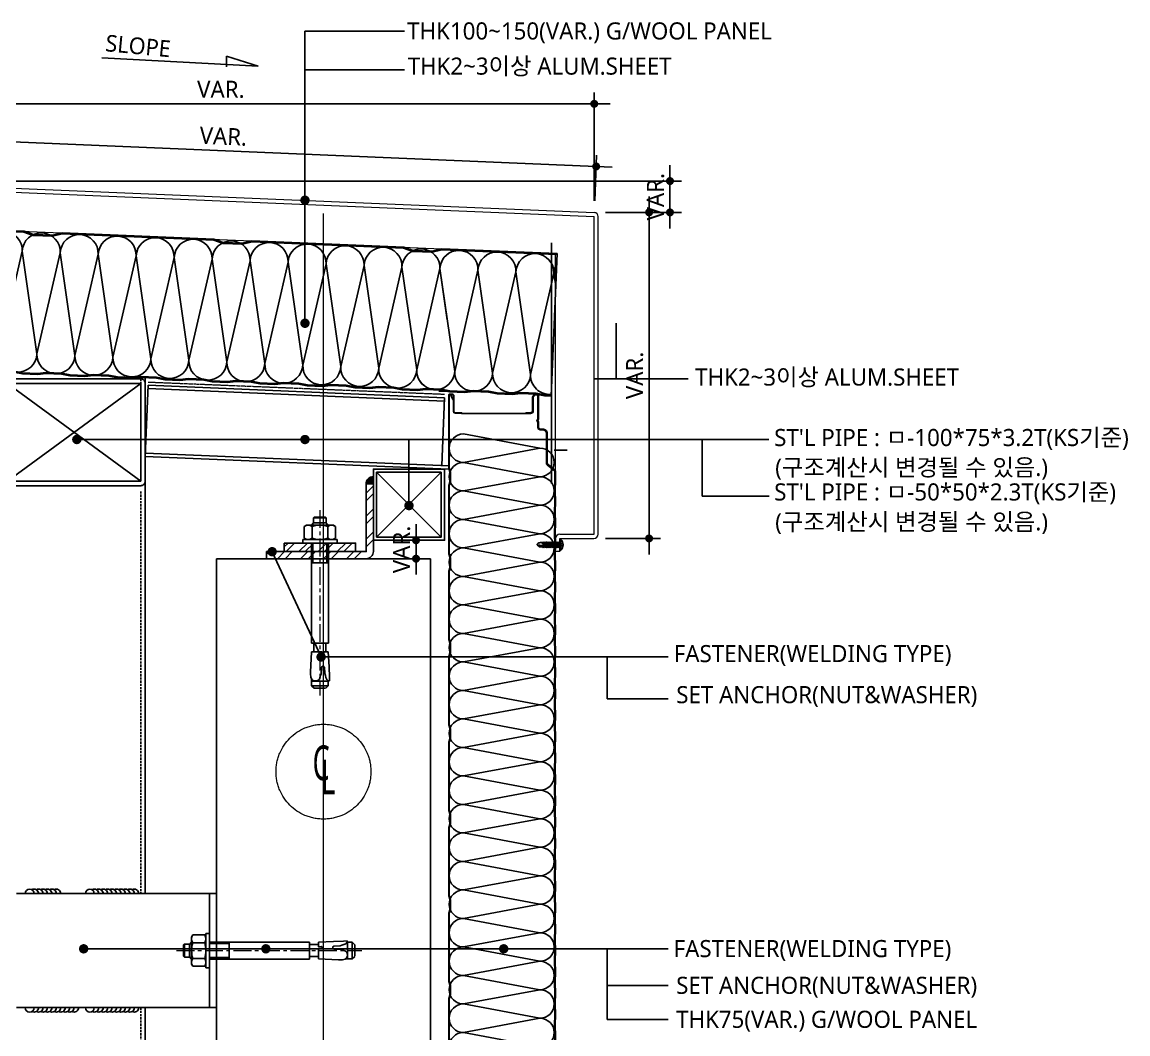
# Model space of a CAD drawing. Header units: millimetres. Extents: x -1365 to 31821, y 84 to 2865.
# Drawn here: x 12092 to 12867, y 1555 to 2265 of the extents above; entities that cross this region are included whole.
import ezdxf
from ezdxf.enums import TextEntityAlignment as Align

# ---------------------------------------------------------------- set-up
doc = ezdxf.new("R2010")
doc.units = ezdxf.units.MM
doc.header["$LTSCALE"] = 10
for name, pattern in [('$0$A-535 부분 상세도-25-1$0$HIDDEN', [0.375, 0.25, -0.125]), ('$0$HIDDENX2', [0.75, 0.5, -0.25]), ('CENTER', [2, 1.25, -0.25, 0.25, -0.25])]:
    doc.linetypes.add(name, pattern=pattern)
doc.layers.get('DEFPOINTS').update_dxf_attribs({"color": 137})
doc.layers.add('$0$ELE-4', color=4, linetype='Continuous', lineweight=15)
doc.layers.add('CENTER', color=1, linetype='CENTER', lineweight=9)
for name, color, linetype in [('$0$FIN-5', 5, 'Continuous'), ('0pipe', 7, 'Continuous'), ('DIM', 7, 'Continuous'), ('FASTENER', 1, 'Continuous'), ('SYM-LEAD', 6, 'Continuous'), ('TEXT', 3, 'Continuous'), ('볼트', 1, 'Continuous'), ('샌드위치판넬', 7, 'Continuous')]:
    doc.layers.add(name, color=color, linetype=linetype)
doc.styles.add('$0$돋움', font='malgun.ttf')
doc.styles.add('form$0$맑은고딕', font='malgun.ttf')
doc.styles.add('맑은고딕', font='malgun.ttf')
doc.styles.add('스타일1', font='malgun.ttf')
doc.dimstyles.new('GAUN-8', dxfattribs={"dimscale": 8, "dimtxt": 1.5, "dimasz": 0.7, "dimexe": 1, "dimexo": 1, "dimgap": 0.5, "dimtad": 1, "dimdec": 0, "dimzin": 1, "dimdsep": 46, "dimlunit": 6, "dimtxsty": '맑은고딕', "dimblk": 'CJDOT', "dimcen": 0.09, "dimdle": 1, "dimclrd": 256, "dimclre": 256, "dimclrt": 3, "dimadec": 0, "dimazin": 0, "dimtfac": 1, "dimtdec": 0, "dimtix": 1, "dimtmove": 2, "dimatfit": 3, "dimfxl": 1, "dimtolj": 1, "dimtzin": 1, "dimarcsym": 0})

# ---------------------------------------------------------------- blocks, each defined once
blk = doc.blocks.new('$0$F_50X50')
at = {"layer": '0pipe', "color": 1}
for p, q in [((47.7, 2.3), (2.3, 47.7)), ((2.3, 2.3), (47.7, 47.7))]:
    blk.add_line(p, q, dxfattribs=at)
at = {"layer": '0pipe', "color": 24}
for points in [[(0, 50), (50, 50), (50, 0), (0, 0)], [(2.3, 47.7), (47.7, 47.7), (47.7, 2.3), (2.3, 2.3)]]:
    blk.add_lwpolyline(points, close=True, dxfattribs=at)
blk = doc.blocks.new('CJDOT')
blk.add_line((-2, 0), (2, 0))
at = {"const_width": 0.5}
blk.add_lwpolyline([(-0.25, 0, 1), (0.25, 0, 1)], format="xyb", close=True, dxfattribs=at)
blk = doc.blocks.new('*D205')
at = {"layer": 'DEFPOINTS', "color": 0, "transparency": 16777216}
for p in [(12492.98, 2208.01), (11968.98, 2153.83), (12492.98, 2131.84)]:
    blk.add_point(p, dxfattribs=at)
at = {"layer": 'DIM', "lineweight": -2, "transparency": 16777216}
for p, q in [((11968.98, 2161.83), (11968.98, 2216.01)), ((12492.98, 2139.84), (12492.98, 2216.01)), ((11974.58, 2208.01), (12487.38, 2208.01))]:
    blk.add_line(p, q, dxfattribs=at)
at = {"layer": 'DIM', "lineweight": -2, "transparency": 16777216, "xscale": 5.6, "yscale": 5.6, "zscale": 5.6, "rotation": 180}
blk.add_blockref('CJDOT', (11968.98, 2208.01), dxfattribs=at)
at = {"layer": 'DIM', "lineweight": -2, "transparency": 16777216, "xscale": 5.6, "yscale": 5.6, "zscale": 5.6}
blk.add_blockref('CJDOT', (12492.98, 2208.01), dxfattribs=at)
at = {"layer": 'DIM', "color": 3, "transparency": 16777216, "insert": (12230.98, 2218.1), "char_height": 12, "attachment_point": 5, "style": '맑은고딕'}
blk.add_mtext('\\A1;VAR.', dxfattribs=at)
blk = doc.blocks.new('*D103')
at = {"layer": 'DEFPOINTS', "color": 0, "transparency": 16777216}
for p in [(12492.98, 2131.84), (12531.46, 2131.84), (12492.76, 1903.06)]:
    blk.add_point(p, dxfattribs=at)
at = {"layer": 'DIM', "lineweight": -2, "transparency": 16777216}
for p, q in [((12500.98, 2131.84), (12539.46, 2131.84)), ((12531.46, 1908.66), (12531.46, 2126.24)), ((12500.76, 1903.06), (12539.46, 1903.06))]:
    blk.add_line(p, q, dxfattribs=at)
at = {"layer": 'DIM', "lineweight": -2, "transparency": 16777216, "xscale": 5.6, "yscale": 5.6, "zscale": 5.6}
for p, rotation in [((12531.46, 2131.84), 90), ((12531.46, 1903.06), 270)]:
    blk.add_blockref('CJDOT', p, dxfattribs=dict(at, rotation=rotation))
at = {"layer": 'DIM', "color": 3, "transparency": 16777216, "insert": (12521.37, 2017.45), "char_height": 12, "attachment_point": 5, "rotation": 90, "style": '맑은고딕'}
blk.add_mtext('\\A1;VAR.', dxfattribs=at)
blk = doc.blocks.new('*D206')
at = {"layer": 'DEFPOINTS', "color": 0, "transparency": 16777216}
for p in [(11968.98, 2153.83), (12492.98, 2131.84), (12546.12, 2131.84)]:
    blk.add_point(p, dxfattribs=at)
at = {"layer": 'DIM', "lineweight": -2, "transparency": 16777216}
for p, q in [((12546.12, 2159.43), (12546.12, 2165.03)), ((11976.98, 2153.83), (12554.12, 2153.83)), ((12546.12, 2153.83), (12546.12, 2131.84)), ((12500.98, 2131.84), (12554.12, 2131.84)), ((12546.12, 2126.24), (12546.12, 2120.64))]:
    blk.add_line(p, q, dxfattribs=at)
at = {"layer": 'DIM', "lineweight": -2, "transparency": 16777216, "xscale": 5.6, "yscale": 5.6, "zscale": 5.6}
for p, rotation in [((12546.12, 2153.83), 270), ((12546.12, 2131.84), 90)]:
    blk.add_blockref('CJDOT', p, dxfattribs=dict(at, rotation=rotation))
at = {"layer": 'DIM', "color": 3, "transparency": 16777216, "insert": (12536.03, 2142.83), "char_height": 12, "attachment_point": 5, "rotation": 90, "style": '맑은고딕'}
blk.add_mtext('\\A1;VAR.', dxfattribs=at)
blk = doc.blocks.new('M12 SET ANCHOR')
at = {"layer": 'CENTER', "color": 9}
blk.add_line((-1789.84, 259.08, 0), (-1659.84, 259.08, 0), dxfattribs=at)
at = {"layer": 'FASTENER', "color": 9, "linetype": 'Continuous'}
for p, q in [((-1779.23, 265.08, 0), (-1780.84, 263.47, 0)), ((-1780.3, 264.01, 0), (-1779.23, 264.01, 0)), ((-1779.23, 268.58, 0), (-1778.38, 270.05, 0)), ((-1779.23, 249.58, 0), (-1779.23, 268.58, 0)), ((-1770.08, 270.05, 0), (-1778.38, 270.05, 0)), ((-1770.08, 264.57, 0), (-1778.38, 264.57, 0)), ((-1769.23, 268.58, 0), (-1770.08, 270.05, 0)), ((-1769.23, 247.08, 0), (-1769.23, 271.08, 0)), ((-1766.73, 271.08, 0), (-1769.23, 271.08, 0)), ((-1766.73, 247.08, 0), (-1766.73, 271.08, 0)), ((-1696.44, 265.08, 0), (-1766.73, 265.08, 0)), ((-1766.73, 264.01, 0), (-1752.84, 264.01, 0)), ((-1752.84, 265.08, 0), (-1752.84, 253.08, 0)), ((-1696.44, 265.08, 0), (-1696.44, 253.08, 0)), ((-1676.11, 265.62, 0), (-1690.29, 264.88, 0)), ((-1690.29, 257.58, 0), (-1690.29, 264.88, 0)), ((-1672.48, 265.36, 0), (-1671.46, 264.99, 0)), ((-1671.46, 264.99, 0), (-1670.59, 264.26, 0)), ((-1666.59, 264.93, 0), (-1671.36, 264.93, 0)), ((-1670.59, 264.26, 0), (-1670.07, 263.28, 0)), ((-1669.84, 264.93, 0), (-1669.84, 253.23, 0)), ((-1664.84, 263.18, 0), (-1666.59, 264.93, 0)), ((-1666.59, 253.23, 0), (-1666.59, 264.93, 0)), ((-1784.84, 263.08, 0), (-1784.34, 263.58, 0)), ((-1784.84, 263.08, 0), (-1784.84, 255.08, 0)), ((-1784.34, 263.58, 0), (-1780.84, 263.58, 0)), ((-1784.34, 254.58, 0), (-1784.34, 263.58, 0)), ((-1780.84, 263.47, 0), (-1780.84, 254.69, 0)), ((-1690.29, 263.3, 0), (-1695.99, 263.3, 0)), ((-1688.33, 257.69, 0), (-1690.29, 257.58, 0)), ((-1690.29, 256.36, 0), (-1690.29, 253.2, 0)), ((-1688.33, 256.26, 0), (-1690.29, 256.36, 0)), ((-1674.8, 258.28, 0), (-1679.27, 258.05, 0)), ((-1673.84, 258.57, 0), (-1674.8, 258.28, 0)), ((-1672.86, 258.84, 0), (-1673.84, 258.57, 0)), ((-1671.22, 259.45, 0), (-1672.86, 258.84, 0)), ((-1670.24, 260.48, 0), (-1671.22, 259.45, 0)), ((-1669.93, 262.17, 0), (-1670.24, 260.48, 0)), ((-1670.07, 263.28, 0), (-1669.93, 262.17, 0)), ((-1664.84, 263.08, 0), (-1664.84, 255.08, 0)), ((-1784.34, 254.58, 0), (-1784.84, 255.08, 0)), ((-1784.34, 254.58, 0), (-1780.84, 254.58, 0)), ((-1779.23, 253.08, 0), (-1780.84, 254.69, 0)), ((-1780.3, 254.15, 0), (-1779.23, 254.15, 0)), ((-1779.23, 249.58, 0), (-1778.38, 248.11, 0)), ((-1770.08, 253.6, 0), (-1778.38, 253.6, 0)), ((-1769.23, 249.58, 0), (-1770.08, 248.11, 0)), ((-1766.73, 254.15, 0), (-1752.84, 254.15, 0)), ((-1696.44, 253.08, 0), (-1766.73, 253.08, 0)), ((-1690.29, 254.87, 0), (-1695.99, 254.87, 0)), ((-1679.74, 252.69, 0), (-1690.29, 253.17, 0)), ((-1672.64, 252.36, 0), (-1679.74, 252.69, 0)), ((-1675.09, 255.67, 0), (-1679.49, 255.9, 0)), ((-1673.74, 255.24, 0), (-1675.09, 255.67, 0)), ((-1672.34, 254.81, 0), (-1673.74, 255.24, 0)), ((-1670.13, 252.24, 0), (-1672.64, 252.36, 0)), ((-1671.01, 254.23, 0), (-1672.34, 254.81, 0)), ((-1670.08, 253.19, 0), (-1671.01, 254.23, 0)), ((-1670.08, 253.19, 0), (-1670.13, 252.24, 0)), ((-1666.59, 253.23, 0), (-1670.1, 253.23, 0)), ((-1666.59, 253.23, 0), (-1664.84, 254.99, 0)), ((-1770.08, 248.11, 0), (-1778.38, 248.11, 0)), ((-1766.73, 247.08, 0), (-1769.23, 247.08, 0))]:
    blk.add_line(p, q, dxfattribs=at)
for centre, radius, start, end in [((-1774.38, 267.31, 0), 4.85, 145.56153, 214.43847), ((-1761.1, 259.08, 0), 18.13, 162.38303, 197.61697), ((-1774.08, 267.31, 0), 4.85, 325.56153, 34.43847), ((-1787.36, 259.08, 0), 18.13, 342.38303, 17.61697), ((-1675.35, 251.02, 0), 14.62, 78.70072, 92.99999), ((-1695.99, 263.75, 0), 0.449, 180, 270), ((-1688.44, 256.97, 0), 0.723, 278.59794, 81.40206), ((-1679.15, 256.95, 0), 1.11, 96.12525, 252.14817), ((-1774.38, 250.85, 0), 4.85, 145.56153, 214.43847), ((-1774.08, 250.85, 0), 4.85, 325.56153, 34.43847), ((-1695.99, 254.42, 0), 0.449, 90, 180)]:
    blk.add_arc(centre, radius, start, end, dxfattribs=at)
blk = doc.blocks.new('A$C24661F1F')
at = {"layer": 'CENTER', "ltscale": 100}
h = blk.add_hatch(dxfattribs=at)
h.set_pattern_fill('ANSI32', color=24)
h.set_pattern_definition([(45, (-415037.268, -288435.347), (-6.73519209, 6.73519209), []), (45, (-415032.778, -288435.347), (-6.73519209, 6.73519209), [])])
h.paths.add_polyline_path([(-25, 13.89), (25, 13.89), (25, 7.89), (-25, 7.89)])
at = {"color": 4, "linetype": 'Continuous'}
blk.add_lwpolyline([(-25, 13.89), (25, 13.89), (25, 7.89), (-25, 7.89)], close=True, dxfattribs=at)
at = {"color": 8, "xscale": -1, "rotation": 90}
blk.add_blockref('M12 SET ANCHOR', (259.08, -1752.84, 0), dxfattribs=at)
blk = doc.blocks.new('POT')
at = {"layer": 'TEXT', "color": 1, "const_width": 0.75}
blk.add_lwpolyline([(-0.375, 0, 1), (0.375, 0, 1)], format="xyb", close=True, dxfattribs=at)
blk = doc.blocks.new('A$C579F2802')
at = {"layer": '$0$FIN-5', "color": 24}
blk.add_lwpolyline([(46.8, -37.5), (-46.8, -37.5, -0.414214), (-50, -34.3), (-50, 34.3, -0.414214), (-46.8, 37.5), (46.8, 37.5, -0.414214), (50, 34.3), (50, -34.3, -0.414214)], format="xyb", close=True, dxfattribs=at)
blk.add_lwpolyline([(46.8, -34.3), (-46.8, -34.3), (-46.8, 34.3), (46.8, 34.3)], close=True, dxfattribs=at)
at = {"color": 1}
for p, q in [((46.8, -34.3), (-46.8, 34.3)), ((-46.8, -34.3), (46.8, 34.3))]:
    blk.add_line(p, q, dxfattribs=at)
blk = doc.blocks.new('insul')
at = {"layer": '샌드위치판넬', "color": 250}
for p, q in [((53.7, 10), (0, 0)), ((0, 0), (53.7, -10))]:
    blk.add_line(p, q, dxfattribs=at)
for centre, start, end in [((53.7, 0), 270, 90), ((0, -10), 90, 270)]:
    blk.add_arc(centre, 10, start, end, dxfattribs=at)
blk = doc.blocks.new('A$C17F07405')
at = {"layer": '샌드위치판넬', "color": 3}
for p, q in [((-367.1, 93.95), (-369.36, -6.03)), ((-277.41, 91.25), (-367.11, 93.28)), ((-367.1, 93.95), (-277.3, 91.91)), ((-270.79, 89.1), (-277.41, 91.25)), ((-277.3, 91.91), (-270.68, 89.76)), ((-257.27, 88.79), (-270.79, 89.1)), ((-270.68, 89.76), (-257.35, 89.46)), ((-257.35, 89.46), (-250.64, 91.31)), ((-250.56, 90.64), (-257.27, 88.79)), ((-250.64, 91.31), (-144, 88.89)), ((-144.11, 88.22), (-250.56, 90.64)), ((-137.49, 86.07), (-144.11, 88.22)), ((-144, 88.89), (-137.38, 86.74)), ((-123.97, 85.77), (-137.49, 86.07)), ((-137.38, 86.74), (-124.05, 86.44)), ((-124.05, 86.44), (-117.34, 88.28)), ((-117.26, 87.62), (-123.97, 85.77)), ((-117.34, 88.28), (-10.7, 85.86)), ((-10.82, 85.2), (-117.26, 87.62)), ((-10.7, 85.86), (-4.08, 83.71)), ((-4.2, 83.05), (-10.82, 85.2)), ((9.33, 82.74), (-4.2, 83.05)), ((-4.08, 83.71), (9.25, 83.41)), ((9.25, 83.41), (15.96, 85.26)), ((16.04, 84.59), (9.33, 82.74)), ((15.96, 85.26), (96.87, 83.42)), ((96.86, 82.76), (16.04, 84.59)), ((94.6, -16.55), (96.87, 83.42)), ((-326.62, -5.39), (-315.76, -5.64)), ((-315.83, -6.31), (-326.59, -6.06)), ((-309.85, -7.38), (-315.83, -6.31)), ((-315.76, -5.64), (-309.79, -6.71)), ((-299.28, -7.61), (-309.85, -7.38)), ((-309.79, -6.71), (-299.32, -6.95)), ((-299.32, -6.95), (-293.3, -6.15)), ((-293.26, -6.82), (-299.28, -7.61)), ((-293.3, -6.15), (-282.44, -6.4)), ((-282.51, -7.06), (-293.26, -6.82)), ((-276.53, -8.13), (-282.51, -7.06)), ((-282.44, -6.4), (-276.46, -7.47)), ((-276.46, -7.47), (-265.99, -7.7)), ((-265.99, -7.7), (-259.97, -6.91)), ((-259.94, -7.57), (-265.96, -8.37)), ((-259.97, -6.91), (-249.11, -7.15)), ((-249.18, -7.82), (-259.94, -7.57)), ((-249.11, -7.15), (-243.14, -8.22)), ((-232.67, -8.46), (-226.65, -7.66)), ((-226.65, -7.66), (-215.79, -7.91)), ((-265.96, -8.37), (-276.53, -8.13)), ((-243.2, -8.89), (-249.18, -7.82)), ((-232.63, -9.13), (-243.2, -8.89)), ((-243.14, -8.22), (-232.67, -8.46)), ((-226.61, -8.33), (-232.63, -9.13)), ((-215.86, -8.57), (-226.61, -8.33)), ((-209.88, -9.64), (-215.86, -8.57)), ((-215.79, -7.91), (-209.81, -8.98)), ((-199.31, -9.88), (-209.88, -9.64)), ((-209.81, -8.98), (-199.34, -9.22)), ((-199.34, -9.22), (-193.32, -8.42)), ((-193.29, -9.09), (-199.31, -9.88)), ((-193.32, -8.42), (-182.46, -8.66)), ((-182.53, -9.33), (-193.29, -9.09)), ((-176.55, -10.4), (-182.53, -9.33)), ((-182.46, -8.66), (-176.49, -9.73)), ((-165.98, -10.64), (-176.55, -10.4)), ((-176.49, -9.73), (-166.02, -9.97)), ((-166.02, -9.97), (-160, -9.17)), ((-159.96, -9.84), (-165.98, -10.64)), ((-160, -9.17), (-149.14, -9.42)), ((-149.21, -10.09), (-159.96, -9.84)), ((-143.23, -11.15), (-149.21, -10.09)), ((-149.14, -9.42), (-143.16, -10.49)), ((-132.66, -11.39), (-143.23, -11.15)), ((-143.16, -10.49), (-132.69, -10.73)), ((-132.69, -10.73), (-126.67, -9.93)), ((-126.64, -10.6), (-132.66, -11.39)), ((-126.67, -9.93), (-115.81, -10.18)), ((-115.88, -10.84), (-126.64, -10.6)), ((-109.9, -11.91), (-115.88, -10.84)), ((-115.81, -10.18), (-109.84, -11.25)), ((-99.33, -12.15), (-109.9, -11.91)), ((-109.84, -11.25), (-99.37, -11.48)), ((-99.37, -11.48), (-93.35, -10.69)), ((-93.31, -11.35), (-99.33, -12.15)), ((-93.35, -10.69), (-82.49, -10.93)), ((-82.56, -11.6), (-93.31, -11.35)), ((-76.58, -12.67), (-82.56, -11.6)), ((-82.49, -10.93), (-76.51, -12)), ((-66.01, -12.91), (-76.58, -12.67)), ((-76.51, -12), (-66.04, -12.24)), ((-66.04, -12.24), (-60.02, -11.44)), ((-59.99, -12.11), (-66.01, -12.91)), ((-60.02, -11.44), (-49.17, -11.69)), ((-49.23, -12.35), (-59.99, -12.11)), ((-43.25, -13.42), (-49.23, -12.35)), ((-49.17, -11.69), (-43.19, -12.76)), ((-32.68, -13.66), (-43.25, -13.42)), ((-43.19, -12.76), (-32.72, -12.99)), ((-32.72, -12.99), (-26.7, -12.2)), ((-26.66, -12.87), (-32.68, -13.66)), ((-26.7, -12.2), (-15.84, -12.44)), ((-15.91, -13.11), (-26.66, -12.87)), ((-9.93, -14.18), (-15.91, -13.11)), ((-15.84, -12.44), (-9.86, -13.51)), ((0.64, -14.42), (-9.93, -14.18)), ((-9.86, -13.51), (0.6, -13.75)), ((0.6, -13.75), (6.62, -12.95)), ((6.66, -13.62), (0.64, -14.42)), ((6.62, -12.95), (17.48, -13.2)), ((17.42, -13.87), (6.66, -13.62)), ((23.39, -14.93), (17.42, -13.87)), ((17.48, -13.2), (23.46, -14.27)), ((33.97, -15.17), (23.39, -14.93)), ((23.46, -14.27), (33.93, -14.51)), ((33.93, -14.51), (39.95, -13.71)), ((39.99, -14.38), (33.97, -15.17)), ((39.95, -13.71), (50.81, -13.96)), ((50.74, -14.62), (39.99, -14.38)), ((56.72, -15.69), (50.74, -14.62)), ((50.81, -13.96), (56.79, -15.03)), ((56.79, -15.03), (67.25, -15.26)), ((67.25, -15.26), (73.27, -14.47)), ((73.31, -15.13), (67.29, -15.93)), ((73.27, -14.47), (84.13, -14.71)), ((84.07, -15.38), (73.31, -15.13)), ((90.04, -16.45), (84.07, -15.38)), ((84.13, -14.71), (90.11, -15.78)), ((67.29, -15.93), (56.72, -15.69)), ((94.6, -16.55), (90.04, -16.45)), ((90.11, -15.78), (94.62, -15.88))]:
    blk.add_line(p, q, dxfattribs=at)
at = {"layer": '샌드위치판넬', "color": 250}
for p, q in [((-358.28, 79.75), (-368.53, 30.92)), ((-346.58, 7.86), (-358.28, 79.75)), ((-331.62, 79.14), (-346.58, 7.86)), ((-365.93, -6.1), (-369.36, -6.03)), ((-369.35, -5.36), (-365.97, -5.44)), ((-365.97, -5.44), (-359.95, -4.64)), ((-359.91, -5.31), (-365.93, -6.1)), ((-359.95, -4.64), (-349.09, -4.88)), ((-349.15, -5.55), (-359.91, -5.31)), ((-343.18, -6.62), (-349.15, -5.55)), ((-349.09, -4.88), (-343.11, -5.95)), ((-332.61, -6.86), (-343.18, -6.62)), ((-343.11, -5.95), (-332.64, -6.19)), ((-332.64, -6.19), (-326.62, -5.39)), ((-326.59, -6.06), (-332.61, -6.86))]:
    blk.add_line(p, q, dxfattribs=at)
at = {"layer": '샌드위치판넬', "color": 9}
for p, q in [((20.77, 35.59), (14.95, 71.28)), ((96.36, 60.73), (94.93, 69.46))]:
    blk.add_line(p, q, dxfattribs=at)
at = {"layer": '샌드위치판넬', "color": 250}
for centre, start, end in [((-371.61, 80.05), 358.70053, 70.3372), ((-344.95, 79.44), 358.70053, 178.70053), ((-359.91, 8.16), 225.46819, 358.70053)]:
    blk.add_arc(centre, 13.33, start, end, dxfattribs=at)
at = {"layer": '샌드위치판넬', "color": 9}
for centre, start, end in [((28.28, 70.98), 118.92916, 178.70053), ((108.26, 69.16), 150.15669, 178.70053), ((13.33, -0.3), 178.70053, 298.22442), ((93.31, -2.12), 178.70053, 275.68199)]:
    blk.add_arc(centre, 13.33, start, end, dxfattribs=at)
at = {"layer": '샌드위치판넬', "color": 9, "xscale": -1.333333333333333, "yscale": 1.333333333333333, "zscale": 1.333333333333333, "rotation": 268.7005272246237}
for p in [(-319.92, 7.26), (-293.26, 6.65), (-266.6, 6.05), (-239.94, 5.44), (-213.28, 4.84), (-186.62, 4.23), (-159.96, 3.63), (-133.3, 3.02), (-106.64, 2.42), (-79.98, 1.81), (-53.32, 1.21), (-26.66, 0.6), (0, 0), (26.66, -0.6), (53.32, -1.21), (79.98, -1.81)]:
    blk.add_blockref('insul', p, dxfattribs=at)
blk = doc.blocks.new('*D208')
at = {"layer": 'DEFPOINTS', "color": 0, "transparency": 16777216}
for p in [(12494.34, 2164.06), (11968.98, 2153.83), (12492.98, 2131.84)]:
    blk.add_point(p, dxfattribs=at)
at = {"layer": 'DIM', "lineweight": -2, "transparency": 16777216}
for p, q in [((11969.32, 2161.82), (11970.67, 2194.03)), ((11975.93, 2185.81), (12488.74, 2164.29)), ((12493.32, 2139.84), (12494.67, 2172.05))]:
    blk.add_line(p, q, dxfattribs=at)
at = {"layer": 'DIM', "lineweight": -2, "transparency": 16777216, "xscale": 5.6, "yscale": 5.6, "zscale": 5.6}
for p, rotation in [((11970.34, 2186.04), 177.5978641023646), ((12494.34, 2164.06), 357.5978641023647)]:
    blk.add_blockref('CJDOT', p, dxfattribs=dict(at, rotation=rotation))
at = {"layer": 'DIM', "color": 3, "transparency": 16777216, "insert": (12232.76, 2185.14), "char_height": 12, "attachment_point": 5, "rotation": 357.59786, "style": '맑은고딕'}
blk.add_mtext('\\A1;VAR.', dxfattribs=at)
blk = doc.blocks.new('A$C01FB4D27')
at = {"layer": '샌드위치판넬', "color": 250}
for p, q in [((-26.85, 25), (26.85, 15)), ((26.85, 15), (-26.85, 5)), ((-26.85, 5), (26.85, -5)), ((26.85, -5), (-26.85, -15)), ((-26.85, -15), (26.85, -25)), ((26.85, -25), (-26.85, -35)), ((-26.85, -35), (26.85, -45)), ((26.85, -45), (-26.85, -55)), ((-26.85, -55), (26.85, -65)), ((26.85, -65), (-26.85, -75)), ((-26.85, -75), (26.85, -85)), ((26.85, -85), (-26.85, -95)), ((-26.85, -95), (26.85, -105)), ((26.85, -105), (-26.85, -115)), ((-26.85, -115), (26.85, -125)), ((26.85, -125), (-26.85, -135))]:
    blk.add_line(p, q, dxfattribs=at)
for centre, start, end in [((-26.85, 15), 90, 270), ((26.85, 5), 270, 90), ((-26.85, -5), 90, 270), ((26.85, -15), 270, 90), ((-26.85, -25), 90, 270), ((26.85, -35), 270, 90), ((-26.85, -45), 90, 270), ((26.85, -55), 270, 90), ((-26.85, -65), 90, 270), ((26.85, -75), 270, 90), ((-26.85, -85), 90, 270), ((26.85, -95), 270, 90), ((-26.85, -105), 90, 270), ((26.85, -115), 270, 90), ((-26.85, -125), 90, 270), ((26.85, -135), 270, 90)]:
    blk.add_arc(centre, 10, start, end, dxfattribs=at)
blk = doc.blocks.new('A$C3C7D57C5')
at = {"layer": 'DEFPOINTS', "color": 1}
for p, q in [((19.2, 258.72), (9.9, 258.72)), ((19.2, -341.28), (9.9, -341.28))]:
    blk.add_line(p, q, dxfattribs=at)
at = {"layer": '샌드위치판넬', "color": 5}
for p, q in [((-55, 284.34), (-9.7, 284.34)), ((-10.3, -312.3), (-55, -312.3))]:
    blk.add_line(p, q, dxfattribs=at)
at = {"layer": '샌드위치판넬'}
for points in [[(-55, -312.78), (-58.39, -312.78, -0.385314), (-59.28, -311.97), (-59.8, -306.78), (-59.8, -301.98, 0.414213), (-61, -300.78), (-63.22, -300.78, -0.414213), (-64, -300), (-64, -245.88), (-63.1, -243.18), (-63.1, -237.18), (-64, -234.18), (-64, -186.18), (-63.1, -183.18), (-63.1, -177.18), (-64, -174.18), (-64, -126.18), (-63.1, -123.18), (-63.1, -117.18), (-64, -114.18), (-64, -66.18), (-63.1, -63.18), (-63.1, -57.18), (-64, -54.18), (-64, -6.18), (-63.1, -3.18), (-63.1, 2.82), (-64, 5.82), (-64, 53.82), (-63.1, 56.82), (-63.1, 62.82), (-64, 65.82), (-64, 113.82), (-63.1, 116.82), (-63.1, 122.82), (-64, 125.82), (-64, 173.82), (-63.1, 176.82), (-63.1, 182.82), (-64, 185.82), (-64, 233.82), (-63.1, 236.82), (-63.1, 242.82), (-64, 245.82), (-64, 297.24, -0.414214), (-63.22, 298.02), (-61.9, 298.02, -0.414213), (-60.4, 296.52), (-60.4, 285.72, 0.414213), (-59.5, 284.82), (-55, 284.82), (-55, 284.52), (-59.5, 284.52, -0.414213), (-60.7, 285.72), (-60.7, 296.52, 0.414213), (-61.9, 297.72), (-63.22, 297.72, 0.414214), (-63.7, 297.24), (-63.7, 245.86), (-62.8, 242.86), (-62.8, 236.78), (-63.7, 233.78), (-63.7, 185.86), (-62.8, 182.86), (-62.8, 176.78), (-63.7, 173.78), (-63.7, 125.86), (-62.8, 122.86), (-62.8, 116.78), (-63.7, 113.78), (-63.7, 65.86), (-62.8, 62.86), (-62.8, 56.78), (-63.7, 53.78), (-63.7, 5.86), (-62.8, 2.86), (-62.8, -3.22), (-63.7, -6.22), (-63.7, -54.14), (-62.8, -57.14), (-62.8, -63.22), (-63.7, -66.22), (-63.7, -114.14), (-62.8, -117.14), (-62.8, -123.22), (-63.7, -126.22), (-63.7, -174.14), (-62.8, -177.14), (-62.8, -183.22), (-63.7, -186.22), (-63.7, -234.14), (-62.8, -237.14), (-62.8, -243.23), (-63.7, -245.93), (-63.7, -300, 0.414213), (-63.22, -300.48), (-61, -300.48, -0.414213), (-59.5, -301.98), (-59.5, -306.77), (-58.98, -311.94, 0.385314), (-58.39, -312.48), (-55, -312.48)], [(-10.3, -312.3), (-7.69, -312.3, 0.380821), (-6.38, -311.13), (-5.99, -309.22, 0.028843), (-5.98, -309.07), (-5.98, -302.28, -0.414214), (-4, -300.3), (-1.56, -300.3, -0.231887), (-0.23, -300.95), (5.3, -311.93, -0.117287), (5.48, -312.68), (5.48, -331.08, 0.63707), (6.66, -331.63), (10.16, -328.7, 0.221695), (10.52, -327.92), (10.52, -315.09), (10.1, -312.39), (10.1, -307.47), (10.52, -304.77), (10.52, -300.09), (10.1, -297.39), (10.1, -292.47), (10.52, -289.77), (10.52, -285.09), (10.1, -282.39), (10.1, -277.47), (10.52, -274.77), (10.52, -270.09), (10.1, -267.39), (10.1, -262.47), (10.52, -259.77), (10.52, -255.09), (10.1, -252.39), (10.1, -247.47), (10.52, -244.77), (10.52, -240.09), (10.1, -237.39), (10.1, -232.47), (10.52, -229.77), (10.52, -225.09), (10.1, -222.39), (10.1, -217.47), (10.52, -214.77), (10.52, -210.09), (10.1, -207.39), (10.1, -202.47), (10.52, -199.77), (10.52, -195.09), (10.1, -192.39), (10.1, -187.47), (10.52, -184.77), (10.52, -180.09), (10.1, -177.39), (10.1, -172.47), (10.52, -169.77), (10.52, -165.09), (10.1, -162.39), (10.1, -157.47), (10.52, -154.77), (10.52, -150.09), (10.1, -147.39), (10.1, -142.47), (10.52, -139.77), (10.52, -135.09), (10.1, -132.39), (10.1, -127.47), (10.52, -124.77), (10.52, -120.09), (10.1, -117.39), (10.1, -112.47), (10.52, -109.77), (10.52, -105.09), (10.1, -102.39), (10.1, -97.47), (10.52, -94.77), (10.52, -90.09), (10.1, -87.39), (10.1, -82.47), (10.52, -79.77), (10.52, -75.09), (10.1, -72.39), (10.1, -67.47), (10.52, -64.77), (10.52, -60.09), (10.1, -57.39), (10.1, -52.47), (10.52, -49.77), (10.52, -45.09), (10.1, -42.39), (10.1, -37.47), (10.52, -34.77), (10.52, -30.09), (10.1, -27.39), (10.1, -22.47), (10.52, -19.77), (10.52, -15.09), (10.1, -12.39), (10.1, -7.47), (10.52, -4.77), (10.52, -0.09), (10.1, 2.61), (10.1, 7.53), (10.52, 10.23), (10.52, 14.91), (10.1, 17.61), (10.1, 22.53), (10.52, 25.23), (10.52, 29.91), (10.1, 32.61), (10.1, 37.53), (10.52, 40.23), (10.52, 44.91), (10.1, 47.61), (10.1, 52.53), (10.52, 55.23), (10.52, 59.91), (10.1, 62.61), (10.1, 67.53), (10.52, 70.23), (10.52, 74.91), (10.1, 77.61), (10.1, 82.53), (10.52, 85.23), (10.52, 89.91), (10.1, 92.61), (10.1, 97.53), (10.52, 100.23), (10.52, 104.91), (10.1, 107.61), (10.1, 112.53), (10.52, 115.23), (10.52, 119.91), (10.1, 122.61), (10.1, 127.53), (10.52, 130.23), (10.52, 134.91), (10.1, 137.61), (10.1, 142.53), (10.52, 145.23), (10.52, 149.91), (10.1, 152.61), (10.1, 157.53), (10.52, 160.23), (10.52, 164.91), (10.1, 167.61), (10.1, 172.53), (10.52, 175.23), (10.52, 179.91), (10.1, 182.61), (10.1, 187.53), (10.52, 190.23), (10.52, 194.91), (10.1, 197.61), (10.1, 202.53), (10.52, 205.23), (10.52, 209.91), (10.1, 212.61), (10.1, 217.53), (10.52, 220.23), (10.52, 224.91), (10.1, 227.61), (10.1, 232.53), (10.52, 235.23), (10.52, 243.32, 0.221695), (10.16, 244.1), (5.12, 248.33, -0.221695), (4.52, 249.61), (4.52, 270.42, 0.414214), (2, 272.94), (0.2, 272.94, -0.414214), (-1.48, 274.62), (-1.48, 278.37), (-2.18, 279.42), (-1.48, 280.47), (-1.48, 296.82, 0.414214), (-2.2, 297.54), (-2.5, 297.54, 0.414214), (-4.72, 295.32), (-4.72, 286.32, -0.414214), (-6.7, 284.34), (-9.7, 284.34), (-9.7, 284.82), (-6.7, 284.82, 0.414214), (-5.2, 286.32), (-5.2, 295.32, -0.414214), (-2.5, 298.02), (-2.2, 298.02, -0.414214), (-1, 296.82), (-1, 280.32), (-1.6, 279.42), (-1, 278.52), (-1, 274.62, 0.414214), (0.2, 273.42), (2, 273.42, -0.414214), (5, 270.42), (5, 249.61, 0.221695), (5.43, 248.69), (10.46, 244.47, -0.221695), (11, 243.32), (11, 235.19), (10.58, 232.49), (10.58, 227.65), (11, 224.95), (11, 220.19), (10.58, 217.49), (10.58, 212.65), (11, 209.95), (11, 205.19), (10.58, 202.49), (10.58, 197.65), (11, 194.95), (11, 190.19), (10.58, 187.49), (10.58, 182.65), (11, 179.95), (11, 175.19), (10.58, 172.49), (10.58, 167.65), (11, 164.95), (11, 160.19), (10.58, 157.49), (10.58, 152.65), (11, 149.95), (11, 145.19), (10.58, 142.49), (10.58, 137.65), (11, 134.95), (11, 130.19), (10.58, 127.49), (10.58, 122.65), (11, 119.95), (11, 115.19), (10.58, 112.49), (10.58, 107.65), (11, 104.95), (11, 100.19), (10.58, 97.49), (10.58, 92.65), (11, 89.95), (11, 85.19), (10.58, 82.49), (10.58, 77.65), (11, 74.95), (11, 70.19), (10.58, 67.49), (10.58, 62.65), (11, 59.95), (11, 55.19), (10.58, 52.49), (10.58, 47.65), (11, 44.95), (11, 40.19), (10.58, 37.49), (10.58, 32.65), (11, 29.95), (11, 25.19), (10.58, 22.49), (10.58, 17.65), (11, 14.95), (11, 10.19), (10.58, 7.49), (10.58, 2.65), (11, -0.05), (11, -4.81), (10.58, -7.51), (10.58, -12.35), (11, -15.05), (11, -19.81), (10.58, -22.51), (10.58, -27.35), (11, -30.05), (11, -34.81), (10.58, -37.51), (10.58, -42.35), (11, -45.05), (11, -49.81), (10.58, -52.51), (10.58, -57.35), (11, -60.05), (11, -64.81), (10.58, -67.51), (10.58, -72.35), (11, -75.05), (11, -79.81), (10.58, -82.51), (10.58, -87.35), (11, -90.05), (11, -94.81), (10.58, -97.51), (10.58, -102.35), (11, -105.05), (11, -109.81), (10.58, -112.51), (10.58, -117.35), (11, -120.05), (11, -124.81), (10.58, -127.51), (10.58, -132.35), (11, -135.05), (11, -139.81), (10.58, -142.51), (10.58, -147.35), (11, -150.05), (11, -154.81), (10.58, -157.51), (10.58, -162.35), (11, -165.05), (11, -169.81), (10.58, -172.51), (10.58, -177.35), (11, -180.05), (11, -184.81), (10.58, -187.51), (10.58, -192.35), (11, -195.05), (11, -199.81), (10.58, -202.51), (10.58, -207.35), (11, -210.05), (11, -214.81), (10.58, -217.51), (10.58, -222.35), (11, -225.05), (11, -229.81), (10.58, -232.51), (10.58, -237.35), (11, -240.05), (11, -244.81), (10.58, -247.51), (10.58, -252.35), (11, -255.05), (11, -259.81), (10.58, -262.51), (10.58, -267.35), (11, -270.05), (11, -274.81), (10.58, -277.51), (10.58, -282.35), (11, -285.05), (11, -289.81), (10.58, -292.51), (10.58, -297.35), (11, -300.05), (11, -304.81), (10.58, -307.51), (10.58, -312.35), (11, -315.05), (11, -327.92, -0.221695), (10.46, -329.07), (6.97, -332, -0.63707), (5, -331.08), (5, -312.68, 0.117287), (4.87, -312.14), (-0.64, -301.21, 0.222585), (-1.56, -300.78), (-4, -300.78, 0.414214), (-5.5, -302.28), (-5.5, -309.07, -0.031913), (-5.51, -309.3), (-5.9, -311.21, -0.377313), (-7.69, -312.78), (-10.3, -312.78)]]:
    blk.add_lwpolyline(points, format="xyb", close=True, dxfattribs=at)
at = {"layer": '샌드위치판넬', "color": 9}
blk.add_lwpolyline([(-60.7, 293.76, -0.076285), (-62.84, 297.72, -0.076285)], format="xyb", dxfattribs=at)
at = {"color": 250}
for p in [(-26.85, 245), (-26.85, 105), (-26.85, -35), (-26.85, -175)]:
    blk.add_blockref('A$C01FB4D27', p, dxfattribs=at)
blk = doc.blocks.new('sreu')
at = {"layer": '볼트', "color": 253}
for p, q in [((48429.62, -99823.78, 0), (48429.62, -99821.12, 0)), ((48432.65, -99820.61, 0), (48431.14, -99818.84, 0)), ((48431.14, -99818.84, 0), (48431.64, -99822.89, 0)), ((48432.65, -99820.61, 0), (48431.64, -99820.61, 0)), ((48432.65, -99822.89, 0), (48432.65, -99820.61, 0)), ((48429.62, -99823.78, 0), (48429.04, -99824.02, 0)), ((48429.04, -99824.02, 0), (48433.24, -99824.72, 0)), ((48429.04, -99824.02, 0), (48429.62, -99824.54, 0)), ((48429.62, -99825.05, 0), (48429.04, -99825.29, 0)), ((48429.04, -99825.29, 0), (48433.24, -99825.99, 0)), ((48429.04, -99825.29, 0), (48429.62, -99825.81, 0)), ((48429.62, -99826.31, 0), (48429.04, -99826.55, 0)), ((48429.04, -99826.55, 0), (48433.24, -99827.25, 0)), ((48429.04, -99826.55, 0), (48429.62, -99827.07, 0)), ((48429.62, -99827.58, 0), (48429.04, -99827.82, 0)), ((48429.04, -99827.82, 0), (48433.24, -99828.52, 0)), ((48429.04, -99827.82, 0), (48429.62, -99828.34, 0)), ((48429.62, -99828.84, 0), (48429.04, -99829.08, 0)), ((48429.04, -99829.08, 0), (48433.24, -99829.78, 0)), ((48429.04, -99829.08, 0), (48429.62, -99829.6, 0)), ((48432.65, -99824.2, 0), (48429.62, -99823.78, 0)), ((48429.62, -99824.54, 0), (48432.65, -99824.96, 0)), ((48429.62, -99824.54, 0), (48429.62, -99825.05, 0)), ((48432.65, -99825.47, 0), (48429.62, -99825.05, 0)), ((48429.62, -99825.81, 0), (48432.65, -99826.23, 0)), ((48429.62, -99825.81, 0), (48429.62, -99826.31, 0)), ((48432.65, -99826.73, 0), (48429.62, -99826.31, 0)), ((48429.62, -99827.07, 0), (48432.65, -99827.49, 0)), ((48429.62, -99827.07, 0), (48429.62, -99827.58, 0)), ((48429.62, -99827.07, 0), (48429.62, -99827.58, 0)), ((48432.65, -99828, 0), (48429.62, -99827.58, 0)), ((48429.62, -99828.34, 0), (48432.65, -99828.76, 0)), ((48429.62, -99828.34, 0), (48429.62, -99828.84, 0)), ((48429.62, -99828.34, 0), (48429.62, -99828.84, 0)), ((48432.65, -99829.26, 0), (48429.62, -99828.84, 0)), ((48431.14, -99823.4, 0), (48430.12, -99822.89, 0)), ((48431.64, -99822.89, 0), (48431.14, -99823.4, 0)), ((48432.65, -99823.4, 0), (48431.64, -99822.89, 0)), ((48432.65, -99822.89, 0), (48431.64, -99822.89, 0)), ((48431.64, -99822.89, 0), (48433.24, -99823.16, 0)), ((48433.24, -99823.16, 0), (48432.65, -99822.89, 0)), ((48432.65, -99823.4, 0), (48433.24, -99823.16, 0)), ((48432.65, -99824.2, 0), (48432.65, -99823.4, 0)), ((48433.24, -99824.72, 0), (48432.65, -99824.2, 0)), ((48432.65, -99824.96, 0), (48433.24, -99824.72, 0)), ((48432.65, -99825.47, 0), (48432.65, -99824.96, 0)), ((48433.24, -99825.99, 0), (48432.65, -99825.47, 0)), ((48432.65, -99826.23, 0), (48433.24, -99825.99, 0)), ((48432.65, -99826.73, 0), (48432.65, -99826.23, 0)), ((48433.24, -99827.25, 0), (48432.65, -99826.73, 0)), ((48432.65, -99827.49, 0), (48433.24, -99827.25, 0)), ((48432.65, -99828, 0), (48432.65, -99827.49, 0)), ((48433.24, -99828.52, 0), (48432.65, -99828, 0)), ((48432.65, -99828.76, 0), (48433.24, -99828.52, 0)), ((48432.65, -99829.26, 0), (48432.65, -99828.76, 0)), ((48433.24, -99829.78, 0), (48432.65, -99829.26, 0)), ((48427.15, -99834.84, 0), (48435.12, -99834.84, 0)), ((48427.15, -99834.84, 0), (48427.15, -99835.41, 0)), ((48435.12, -99835.41, 0), (48427.15, -99835.41, 0)), ((48429.62, -99830.11, 0), (48429.04, -99830.35, 0)), ((48429.04, -99830.35, 0), (48433.24, -99831.05, 0)), ((48429.04, -99830.35, 0), (48429.62, -99830.87, 0)), ((48429.62, -99831.37, 0), (48429.04, -99831.61, 0)), ((48429.04, -99831.61, 0), (48433.24, -99832.31, 0)), ((48429.04, -99831.61, 0), (48429.62, -99832.13, 0)), ((48429.62, -99832.64, 0), (48429.04, -99832.88, 0)), ((48429.04, -99832.88, 0), (48433.24, -99833.58, 0)), ((48429.04, -99832.88, 0), (48429.62, -99833.4, 0)), ((48429.62, -99833.9, 0), (48429.04, -99834.14, 0)), ((48429.04, -99834.14, 0), (48433.24, -99834.84, 0)), ((48429.04, -99834.14, 0), (48429.62, -99834.66, 0)), ((48429.62, -99829.6, 0), (48432.65, -99830.02, 0)), ((48429.62, -99829.6, 0), (48429.62, -99830.11, 0)), ((48429.62, -99829.6, 0), (48429.62, -99830.11, 0)), ((48432.65, -99830.53, 0), (48429.62, -99830.11, 0)), ((48429.62, -99830.87, 0), (48432.65, -99831.29, 0)), ((48429.62, -99830.87, 0), (48429.62, -99831.37, 0)), ((48429.62, -99830.87, 0), (48429.62, -99831.37, 0)), ((48432.65, -99831.79, 0), (48429.62, -99831.37, 0)), ((48429.62, -99832.13, 0), (48432.65, -99832.55, 0)), ((48429.62, -99832.13, 0), (48429.62, -99832.64, 0)), ((48429.62, -99832.13, 0), (48429.62, -99832.64, 0)), ((48432.65, -99833.06, 0), (48429.62, -99832.64, 0)), ((48429.62, -99833.4, 0), (48432.65, -99833.82, 0)), ((48429.62, -99833.4, 0), (48429.62, -99833.9, 0)), ((48429.62, -99833.4, 0), (48429.62, -99833.9, 0)), ((48432.65, -99834.32, 0), (48429.62, -99833.9, 0)), ((48429.62, -99834.66, 0), (48429.62, -99834.83, 0)), ((48430.53, -99835.78, 0), (48430.91, -99835.78, 0)), ((48430.53, -99837.09, 0), (48430.53, -99835.78, 0)), ((48431.74, -99835.78, 0), (48431.29, -99835.78, 0)), ((48431.74, -99837.09, 0), (48431.74, -99835.78, 0)), ((48432.65, -99830.02, 0), (48433.24, -99829.78, 0)), ((48432.65, -99830.53, 0), (48432.65, -99830.02, 0)), ((48433.24, -99831.05, 0), (48432.65, -99830.53, 0)), ((48432.65, -99831.29, 0), (48433.24, -99831.05, 0)), ((48432.65, -99831.79, 0), (48432.65, -99831.29, 0)), ((48433.24, -99832.31, 0), (48432.65, -99831.79, 0)), ((48432.65, -99832.55, 0), (48433.24, -99832.31, 0)), ((48432.65, -99833.06, 0), (48432.65, -99832.55, 0)), ((48433.24, -99833.58, 0), (48432.65, -99833.06, 0)), ((48432.65, -99833.82, 0), (48433.24, -99833.58, 0)), ((48432.65, -99834.32, 0), (48432.65, -99833.82, 0)), ((48433.24, -99834.84, 0), (48432.65, -99834.32, 0)), ((48435.12, -99834.84, 0), (48435.12, -99835.41, 0))]:
    blk.add_line(p, q, dxfattribs=at)
for centre, radius, start, end in [((48432.45, -99821.03, 0), 2.84, 137.04165, 181.83432), ((48432.83, -99821.16, 0), 3.22, 179.30836, 212.58243), ((48431.26, -99820.49, 0), 1.65, 94.44034, 122.46874), ((48431.14, -99832.13, 0), 4.99, 221.10421, 318.89579)]:
    blk.add_arc(centre, radius, start, end, dxfattribs=at)
blk = doc.blocks.new('*D209')
at = {"layer": 'DEFPOINTS', "color": 0, "transparency": 16777216}
for p in [(12337.98, 1901.75), (12367.93, 1901.75), (12332.98, 1888.85)]:
    blk.add_point(p, dxfattribs=at)
at = {"layer": 'DIM', "lineweight": -2, "transparency": 16777216}
for p, q in [((12367.93, 1907.35), (12367.93, 1912.95)), ((12345.98, 1901.75), (12375.93, 1901.75)), ((12367.93, 1888.85), (12367.93, 1901.75)), ((12340.98, 1888.85), (12375.93, 1888.85)), ((12367.93, 1883.25), (12367.93, 1877.65))]:
    blk.add_line(p, q, dxfattribs=at)
at = {"layer": 'DIM', "lineweight": -2, "transparency": 16777216, "xscale": 5.6, "yscale": 5.6, "zscale": 5.6}
for p, rotation in [((12367.93, 1901.75), 270), ((12367.93, 1888.85), 90)]:
    blk.add_blockref('CJDOT', p, dxfattribs=dict(at, rotation=rotation))
at = {"layer": 'DIM', "color": 3, "transparency": 16777216, "insert": (12357.83, 1895.3), "char_height": 12, "attachment_point": 5, "rotation": 90, "style": '맑은고딕'}
blk.add_mtext('\\A1;VAR.', dxfattribs=at)

msp = doc.modelspace()

# ---------------------------------------------------------------- hatches: boundary and pattern name
h = msp.add_hatch()
h.set_pattern_fill('ANSI32', color=1, scale=1.2)
h.set_pattern_definition([(45, (-402238.864, -286554.132), (-8.0822305, 8.0822305), []), (45, (-402233.475, -286554.132), (-8.0822305, 8.0822305), [])])
edge = h.paths.add_edge_path()
edge.add_line((12262.98, 1893.85), (12332.98, 1893.85))
edge.add_line((12332.98, 1893.85), (12332.98, 1941.32))
edge.add_line((12332.98, 1941.32), (12337.98, 1941.32))
edge.add_line((12337.98, 1941.32), (12337.98, 1893.85))
edge.add_arc((12332.98, 1893.85), 5, -90, 0, ccw=False)
edge.add_line((12332.98, 1888.85), (12262.98, 1888.85))
edge.add_line((12262.98, 1888.85), (12262.98, 1893.85))
h = msp.add_hatch(color=1)
h.dxf.hatch_style = 1
edge = h.paths.add_edge_path()
edge.add_line((12332.98, 1941.32), (12337.98, 1941.32))
edge.add_line((12337.98, 1941.32), (12337.98, 1946.46))
edge.add_arc((12337.85, 1941.59), 4.87, 88.4351, 183.22023)

# ---------------------------------------------------------------- linework, layer by layer
at = {"layer": '$0$ELE-4'}
for p, q in [((11971.98, 2150.7), (12492.89, 2128.84)), ((11972.11, 2153.69), (12492.89, 2131.85)), ((12492.89, 1906.06), (12492.89, 2128.84)), ((12495.76, 1906.06), (12495.76, 2128.85)), ((11970.85, 2123.72), (12413.85, 2105.14)), ((12465.76, 1906.58), (12465.76, 2102.96)), ((12465.89, 1894.06), (12465.89, 1903.06)), ((12468.89, 1906.06), (12492.89, 1906.06)), ((12468.89, 1903.06), (12492.76, 1903.06)), ((12468.89, 1894.06), (12468.89, 1903.06)), ((12465.89, 1894.06), (12468.89, 1894.06))]:
    msp.add_line(p, q, dxfattribs=at)
at = {"layer": '$0$ELE-4', "color": 251, "linetype": '$0$A-535 부분 상세도-25-1$0$HIDDEN', "ltscale": 0.2}
msp.add_line((12179.93, 2012.8), (12387.89, 2004.29), dxfattribs=at)
at = {"layer": '$0$ELE-4'}
for centre, start, end in [((12492.76, 2128.85), 0, 87.59786), ((12468.89, 1903.06), 90, 180), ((12492.76, 1906.06), 270, 0)]:
    msp.add_arc(centre, 3, start, end, dxfattribs=at)
at = {"layer": '$0$FIN-5', "color": 252, "linetype": '$0$HIDDENX2', "ltscale": 0.3}
for p, q in [((12174.78, 2015.18), (12174.78, 2011.03)), ((12174.78, 1936.03), (12174.78, 1653.83)), ((12174.78, 1573.83), (12174.78, 881.03))]:
    msp.add_line(p, q, dxfattribs=at)
at = {"layer": '$0$FIN-5', "color": 24}
for p, q in [((12177.98, 2015.18), (12177.98, 1653.83)), ((12177.98, 1960.56), (12180.08, 2010.51)), ((12180.08, 2010.51), (12387.98, 2001.79)), ((12387.98, 2001.79), (12385.99, 1954.13)), ((12177.98, 1960.56), (12391.06, 1951.62)), ((12177.98, 1573.83), (12177.98, 881.03))]:
    msp.add_line(p, q, dxfattribs=at)
at = {"color": 253}
for p, q in [((12462.89, 1941.57), (12462.89, 2110.44)), ((12179.98, 2008.22), (12387.89, 1999.49)), ((12178.08, 1962.86), (12390.89, 1953.93))]:
    msp.add_line(p, q, dxfattribs=at)
at = {"color": 252, "ltscale": 100}
for p, q in [((12227.98, 1888.85), (12227.98, 881.03)), ((12377.98, 1888.85), (12227.98, 1888.85)), ((12377.98, 881.03), (12377.98, 1888.85))]:
    msp.add_line(p, q, dxfattribs=at)
at = {"color": 4}
for p, q in [((12227.98, 1653.83), (12087.62, 1653.83)), ((12222.98, 1573.83), (12222.98, 1653.83)), ((12227.98, 1573.83), (12227.98, 1653.83)), ((12227.98, 1573.83), (12087.62, 1573.83))]:
    msp.add_line(p, q, dxfattribs=at)
at = {"color": 254, "ltscale": 100}
msp.add_lwpolyline([(12262.98, 1893.85), (12332.98, 1893.85), (12332.98, 1941.32), (12337.98, 1941.32), (12337.98, 1893.85, -0.414214), (12332.98, 1888.85), (12262.98, 1888.85)], format="xyb", close=True, dxfattribs=at)
at = {"color": 1}
msp.add_lwpolyline([(12332.98, 1941.32), (12337.98, 1941.32), (12337.98, 1946.46, 0.438892)], format="xyb", close=True, dxfattribs=at)
for centre, start, end in [((12096.85, 1653.83), 0, 180), ((12099.97, 1653.83), 0, 120), ((12103.08, 1653.83), 0, 120), ((12106.2, 1653.83), 0, 120), ((12109.32, 1653.83), 0, 120), ((12112.44, 1653.83), 0, 120), ((12115.56, 1653.83), 0, 120), ((12139.09, 1653.83), 0, 180), ((12142.2, 1653.83), 0, 120), ((12145.32, 1653.83), 0, 120), ((12148.44, 1653.83), 0, 120), ((12151.56, 1653.83), 0, 120), ((12154.68, 1653.83), 0, 120), ((12157.8, 1653.83), 0, 120), ((12160.92, 1653.83), 0, 120), ((12164.04, 1653.83), 0, 120), ((12167.16, 1653.83), 0, 120), ((12170.28, 1653.83), 0, 120), ((12096.85, 1573.83), 180, 0), ((12099.97, 1573.83), 240, 0), ((12103.08, 1573.83), 240, 0), ((12106.2, 1573.83), 240, 0), ((12109.32, 1573.83), 240, 0), ((12112.44, 1573.83), 240, 0), ((12115.56, 1573.83), 240, 0), ((12118.68, 1573.83), 240, 0), ((12121.8, 1573.83), 240, 0), ((12124.92, 1573.83), 240, 0), ((12128.04, 1573.83), 240, 0), ((12139.09, 1573.83), 180, 0), ((12142.2, 1573.83), 240, 0), ((12145.32, 1573.83), 240, 0), ((12148.44, 1573.83), 240, 0), ((12151.56, 1573.83), 240, 0), ((12154.68, 1573.83), 240, 0), ((12157.8, 1573.83), 240, 0), ((12160.92, 1573.83), 240, 0), ((12164.04, 1573.83), 240, 0), ((12167.16, 1573.83), 240, 0), ((12170.28, 1573.83), 240, 0)]:
    msp.add_arc(centre, 3.12, start, end, dxfattribs=at)
at = {"layer": 'CENTER', "color": 1, "ltscale": 100}
msp.add_line((12302.98, 881.03), (12302.98, 2180.84), dxfattribs=at)
at = {"layer": 'CENTER', "color": 250, "ltscale": 100}
msp.add_line((12383.9, 2006.3), (12394.25, 2006.3), dxfattribs=at)
msp.add_circle((12302.98, 1739.4), 33.29, dxfattribs=at)
at = {"layer": 'SYM-LEAD'}
for p, q in [((12290.01, 2054.04), (12290.01, 2258.99)), ((12290.01, 2258.99), (12359.81, 2258.99)), ((12147.56, 2240.25), (12257.24, 2234.42)), ((12257.24, 2234.42), (12234.85, 2241.47)), ((12234.85, 2241.47), (12234.85, 2233.89)), ((12290.01, 2231.87), (12359.81, 2231.87)), ((12508.29, 2015.04), (12508.29, 2054.04)), ((12493.29, 2015.04), (12558.81, 2015.04)), ((12129.93, 1972.46), (12615.54, 1972.46)), ((12362.98, 1926.1), (12362.98, 1972)), ((12568.8, 1972.46), (12568.8, 1932.69)), ((12568.8, 1932.69), (12615.59, 1932.69)), ((12266.98, 1893.74), (12301.31, 1819.88)), ((12301.31, 1819.88), (12544.92, 1819.88)), ((12501.94, 1790.39), (12501.94, 1819.88)), ((12501.94, 1790.39), (12544.92, 1790.39)), ((12134.73, 1615.09), (12544.82, 1615.09)), ((12501.94, 1565.46), (12501.94, 1615.09)), ((12501.94, 1589.31), (12544.82, 1589.31)), ((12501.94, 1565.46), (12544.82, 1565.46))]:
    msp.add_line(p, q, dxfattribs=at)

# ---------------------------------------------------------------- block references
at = {"color": 253, "rotation": 358.8973368777514}
msp.add_blockref('A$C17F07405', (12368.4, 2021.37), dxfattribs=at)
at = {"color": 253}
for name, p in [('A$C579F2802', (12127.98, 1977.53)), ('A$C3C7D57C5', (12454.89, 1706.38))]:
    msp.add_blockref(name, p, dxfattribs=at)
at = {"color": 250, "ltscale": 100}
msp.add_blockref('A$C24661F1F', (12300.48, 1885.96), dxfattribs=at)
at = {"color": 8, "xscale": -1, "rotation": 180}
msp.add_blockref('M12 SET ANCHOR', (13989.72, 1872.91, 0), dxfattribs=at)
at = {"layer": '0pipe', "xscale": -1, "rotation": 359.9999999999963}
msp.add_blockref('$0$F_50X50', (12387.98, 1901.75), dxfattribs=at)
at = {"layer": 'TEXT', "xscale": 4.3875, "yscale": 4.3875, "zscale": 4.3875}
for p in [(12290.01, 2140.36), (12290.01, 2054.04), (12129.93, 1972.46), (12290.01, 1972.46), (12362.98, 1926.1), (12266.98, 1893.74), (12301.31, 1819.88), (12134.73, 1615.09), (12262.59, 1615.09), (12429.45, 1615.09)]:
    msp.add_blockref('POT', p, dxfattribs=at)
at = {"layer": '볼트', "xscale": -1, "rotation": 89.99999996300119}
msp.add_blockref('sreu', (-87365.96, 50329.71, 0), dxfattribs=at)

# ---------------------------------------------------------------- texts
at = {"layer": 'DEFPOINTS', "style": '$0$돋움', "width": 0.6}
for s, p in [('C', (12295.32, 1726.1)), ('L', (12301.26, 1716.21))]:
    msp.add_text(s, height=24.38, dxfattribs=at).set_placement(p, align=Align.BOTTOM_LEFT)
at = {"layer": 'TEXT', "color": 3, "style": '스타일1'}
for s, p in [('THK100~150(VAR.) G/WOOL PANEL', (12361.77, 2253.16)), ('THK2~3이상 ALUM.SHEET', (12362.08, 2228.49)), ('THK2~3이상 ALUM.SHEET', (12563.77, 2010.3)), ("ST'L PIPE : ㅁ-100*75*3.2T(KS기준)", (12619.23, 1967.87)), ('(구조계산시 변경될 수 있음.)', (12619.96, 1946.92)), ("ST'L PIPE : ㅁ-50*50*2.3T(KS기준)", (12619.23, 1929.69)), ('(구조계산시 변경될 수 있음.)', (12619.96, 1908.74)), ('FASTENER(WELDING TYPE)', (12548.75, 1816.24)), ('SET ANCHOR(NUT&WASHER)', (12550.55, 1787.45)), ('FASTENER(WELDING TYPE)', (12548.65, 1609.26)), ('SET ANCHOR(NUT&WASHER)', (12550.45, 1583.49)), ('THK75(VAR.) G/WOOL PANEL', (12550.45, 1559.64))]:
    msp.add_text(s, height=12, dxfattribs=at).set_placement(p)
at = {"layer": 'TEXT', "linetype": 'Continuous', "style": 'form$0$맑은고딕'}
msp.add_text('SLOPE', height=11.676, rotation=354.55568, dxfattribs=at).set_placement((12149.6, 2245))

# ---------------------------------------------------------------- dimensions: what is measured, and where the dimension line sits
at = {"layer": 'DIM'}
dim = msp.add_linear_dim(base=(12492.98, 2208.01), p1=(11968.98, 2153.83), p2=(12492.98, 2131.84), text='VAR.', dimstyle='GAUN-8', dxfattribs=at)
dim.commit()
dim.dimension.update_dxf_attribs({"geometry": '*D205', "text_midpoint": (12230.98, 2218.1)})
dim = msp.add_aligned_dim(p1=(11968.98, 2153.83), p2=(12492.98, 2131.84), distance=32.24, text='VAR.', dimstyle='GAUN-8', dxfattribs=at)
dim.commit()
dim.dimension.update_dxf_attribs({"geometry": '*D208', "text_midpoint": (12232.76, 2185.14)})
for base, p1, p2, picture, middle in [((12546.12, 2131.84), (11968.98, 2153.83), (12492.98, 2131.84), '*D206', (12536.03, 2142.83)), ((12531.46, 2131.84), (12492.76, 1903.06), (12492.98, 2131.84), '*D103', (12521.37, 2017.45)), ((12367.93, 1901.75), (12332.98, 1888.85), (12337.98, 1901.75), '*D209', (12357.83, 1895.3))]:
    dim = msp.add_linear_dim(base=base, p1=p1, p2=p2, angle=90, text='VAR.', dimstyle='GAUN-8', dxfattribs=at)
    dim.commit()
    dim.dimension.update_dxf_attribs({"geometry": picture, "text_midpoint": middle})

doc.saveas('drawing.dxf')
